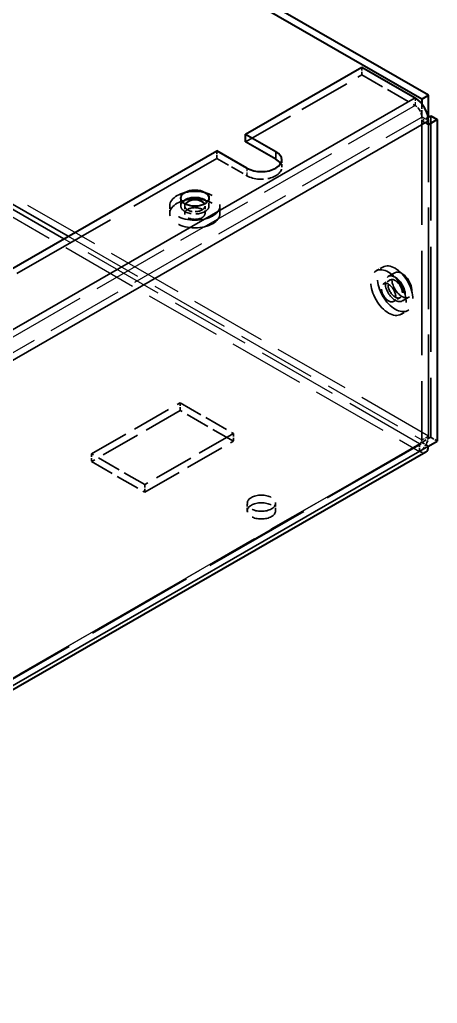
# Model space of a CAD drawing. Header units: millimetres. Extents: x 0 to 1188, y 0 to 840.
# Drawn here: x 1084 to 1117.3, y 631.4 to 709.9 of the extents above; entities that cross this region are included whole.
import ezdxf

# ---------------------------------------------------------------- set-up
doc = ezdxf.new("R2010")
doc.units = ezdxf.units.MM
doc.header["$LTSCALE"] = 2
doc.linetypes.add('DASHED', pattern=[0.2067, 0.1654, -0.0413])
for name, color, linetype, lineweight in [('가려진 것(ISO)', 2, 'DASHED', 35), ('가려진 좁은 것(ISO)', 2, 'DASHED', 25), ('가시적인 것(ISO)', 3, 'Continuous', 40), ('가시적인 좁은 것(ISO)', 3, 'Continuous', 35)]:
    doc.layers.add(name, color=color, linetype=linetype, lineweight=lineweight)

msp = doc.modelspace()

# ---------------------------------------------------------------- linework, layer by layer
at = {"layer": '가려진 것(ISO)', "ltscale": 12.499472}
msp.add_line((1102.056, 700.121), (1111.337, 705.466), dxfattribs=at)
at = {"layer": '가려진 것(ISO)', "ltscale": 0.714161}
for p, q in [((1111.337, 705.466), (1111.337, 706.079)), ((1116.11, 701.797), (1116.64, 701.492)), ((1099.758, 699.411), (1099.758, 698.798)), ((1104.936, 698.688), (1104.936, 698.075)), ((1096.883, 695.021), (1096.883, 695.634)), ((1099.133, 695.021), (1099.133, 695.634)), ((1096.008, 695.021), (1096.008, 694.408)), ((1097.197, 694.408), (1097.197, 695.021)), ((1098.818, 694.408), (1098.818, 695.021)), ((1100.008, 695.021), (1100.008, 694.408)), ((1112.99, 690.138), (1112.46, 689.832)), ((1113.054, 688.801), (1113.584, 689.107)), ((1113.957, 689.685), (1113.427, 689.379)), ((1113.863, 687.397), (1114.393, 687.702)), ((1115.08, 687.735), (1114.55, 687.43)), ((1114.986, 686.671), (1114.456, 686.366)), ((1096.841, 679.302), (1096.841, 678.689)), ((1101.084, 676.859), (1101.084, 676.245)), ((1117.347, 676.249), (1116.817, 676.554)), ((1115.933, 676.044), (1115.933, 675.431)), ((1116.11, 676.147), (1116.64, 675.841)), ((1089.77, 675.23), (1089.77, 674.617)), ((1094.013, 672.787), (1094.013, 672.173)), ((1102.186, 670.687), (1102.186, 671.3)), ((1104.436, 670.687), (1104.436, 671.3))]:
    msp.add_line(p, q, dxfattribs=at)
at = {"layer": '가려진 것(ISO)', "ltscale": 5.71399}
for p, q in [((1111.337, 705.466), (1115.579, 703.022)), ((1096.841, 679.302), (1101.084, 676.859)), ((1101.084, 676.245), (1096.841, 678.689)), ((1094.013, 672.787), (1089.77, 675.23)), ((1089.77, 674.617), (1094.013, 672.173))]:
    msp.add_line(p, q, dxfattribs=at)
at = {"layer": '가려진 것(ISO)', "ltscale": 1.237037}
msp.add_line((1116.11, 703.166), (1116.11, 702.104), dxfattribs=at)
at = {"layer": '가려진 것(ISO)', "ltscale": 0.357031}
msp.add_line((1116.11, 702.104), (1116.11, 701.797), dxfattribs=at)
at = {"layer": '가려진 것(ISO)', "ltscale": 0.678193}
msp.add_line((1116.11, 701.797), (1116.613, 702.087), dxfattribs=at)
at = {"layer": '가려진 것(ISO)', "ltscale": 25.097536}
msp.add_line((1116.11, 701.797), (1116.11, 676.35), dxfattribs=at)
at = {"layer": '가려진 것(ISO)', "ltscale": 0.354274}
msp.add_line((1116.64, 701.799), (1116.64, 702.103), dxfattribs=at)
at = {"layer": '가려진 것(ISO)', "ltscale": 24.495131}
msp.add_line((1116.64, 676.656), (1116.64, 701.492), dxfattribs=at)
at = {"layer": '가려진 것(ISO)', "ltscale": 25.29834}
msp.add_line((1116.817, 702.205), (1116.817, 676.554), dxfattribs=at)
at = {"layer": '가려진 것(ISO)', "ltscale": 26.00387}
msp.add_line((1046.548, 668.156), (1099.758, 698.798), dxfattribs=at)
at = {"layer": '가려진 것(ISO)', "ltscale": 3.237884}
msp.add_line((1099.758, 698.798), (1102.162, 697.413), dxfattribs=at)
at = {"layer": '가려진 것(ISO)', "ltscale": 9.523383}
for p, q in [((1089.77, 675.23), (1096.841, 679.302)), ((1096.841, 678.689), (1089.77, 674.617)), ((1101.084, 676.859), (1094.013, 672.787)), ((1094.013, 672.173), (1101.084, 676.245))]:
    msp.add_line(p, q, dxfattribs=at)
at = {"layer": '가려진 것(ISO)', "ltscale": 0.952248}
msp.add_line((1116.817, 676.554), (1116.11, 676.147), dxfattribs=at)
at = {"layer": '가려진 것(ISO)', "ltscale": 26.124819}
msp.add_line((1116.058, 676.032), (1039.69, 632.055), dxfattribs=at)
at = {"layer": '가려진 것(ISO)', "ltscale": 1.121859}
msp.add_ellipse((1115.579, 702.409), major_axis=(0.374, -0.65), ratio=0.578093, start_param=0.787332, end_param=2.358128, dxfattribs=at)
at = {"layer": '가려진 것(ISO)', "ltscale": 4.162821}
msp.add_ellipse((1103.311, 698.075), major_axis=(1.625, 0), ratio=0.575862, start_param=3.926991, end_param=6.61697, dxfattribs=at)
at = {"layer": '가려진 것(ISO)', "ltscale": 11.967462}
for centre, major_axis, ratio in [((1098.008, 695.021), (-2, 0), 0.575862), ((1098.008, 694.408), (-2, 0), 0.575862), ((1113.458, 688.099), (-0.998, 1.733), 0.578093), ((1113.988, 688.404), (-0.998, 1.733), 0.578093)]:
    msp.add_ellipse(centre, major_axis=major_axis, ratio=ratio, dxfattribs=at)
at = {"layer": '가려진 것(ISO)', "ltscale": 4.422073}
msp.add_ellipse((1098.008, 695.021), major_axis=(-1.125, 0), ratio=0.575862, start_param=5.79023, end_param=9.917733, dxfattribs=at)
at = {"layer": '가려진 것(ISO)', "ltscale": 2.901975}
msp.add_ellipse((1098.008, 695.021), major_axis=(0.811, 0), ratio=0.575862, start_param=2.83251, end_param=6.592268, dxfattribs=at)
at = {"layer": '가려진 것(ISO)', "ltscale": 4.849754}
for centre, major_axis, ratio in [((1098.008, 694.408), (-0.81, 0), 0.575862), ((1113.458, 688.099), (-0.404, 0.702), 0.578093), ((1113.988, 688.404), (-0.404, 0.702), 0.578093)]:
    msp.add_ellipse(centre, major_axis=major_axis, ratio=ratio, dxfattribs=at)
at = {"layer": '가려진 것(ISO)', "ltscale": 6.731654}
for centre, major_axis, ratio in [((1114.519, 688.71), (-0.561, 0.975), 0.578093), ((1113.988, 688.404), (-0.561, 0.975), 0.578093), ((1103.311, 671.3), (-1.125, 0), 0.575862), ((1103.311, 670.687), (-1.125, 0), 0.575862)]:
    msp.add_ellipse(centre, major_axis=major_axis, ratio=ratio, dxfattribs=at)
at = {"layer": '가려진 것(ISO)', "ltscale": 1.495845}
msp.add_ellipse((1115.933, 676.249), major_axis=(0.499, 0.867), ratio=0.578093, start_param=3.925057, end_param=5.495853, dxfattribs=at)
at = {"layer": '가려진 것(ISO)', "ltscale": 0.373886}
for major_axis, start_param, end_param in [((-0.125, -0.217), 0.783464, 2.354261), ((0.125, -0.217), 5.499721, 7.070517)]:
    msp.add_ellipse((1115.933, 676.249), major_axis=major_axis, ratio=0.578093, start_param=start_param, end_param=end_param, dxfattribs=at)
at = {"layer": '가려진 것(ISO)', "ltscale": 0.746031}
msp.add_ellipse((1115.933, 676.249), major_axis=(0.499, -0.867), ratio=0.578093, start_param=5.499721, end_param=6.283185, dxfattribs=at)
at = {"layer": '가려진 좁은 것(ISO)', "ltscale": 18.58082}
for p, q in [((1116.64, 676.656), (1035.167, 723.573)), ((1034.46, 722.348), (1115.933, 675.431))]:
    msp.add_line(p, q, dxfattribs=at)
at = {"layer": '가려진 좁은 것(ISO)', "ltscale": 0.714161}
for p, q in [((1115.579, 703.636), (1115.579, 703.022)), ((1116.64, 701.799), (1116.11, 702.104)), ((1102.162, 698.027), (1102.162, 697.413)), ((1116.11, 676.35), (1116.64, 676.656))]:
    msp.add_line(p, q, dxfattribs=at)
at = {"layer": '가려진 좁은 것(ISO)', "ltscale": 18.660585}
for p, q in [((1115.579, 703.022), (1039.212, 659.045)), ((1039.742, 658.127), (1116.11, 702.104)), ((1039.565, 632.067), (1115.933, 676.044)), ((1116.11, 676.147), (1039.742, 632.17)), ((1115.933, 675.431), (1039.565, 631.454))]:
    msp.add_line(p, q, dxfattribs=at)
at = {"layer": '가려진 좁은 것(ISO)', "ltscale": 19.414518}
msp.add_line((1115.933, 676.044), (1087.557, 692.385), dxfattribs=at)
at = {"layer": '가려진 좁은 것(ISO)', "ltscale": 19.293102}
msp.add_line((1087.911, 692.589), (1116.11, 676.35), dxfattribs=at)
at = {"layer": '가시적인 것(ISO)'}
for p, q in [((1116.11, 703.534), (1034.637, 750.451)), ((1116.64, 703.839), (1035.167, 750.756)), ((1102.056, 700.734), (1111.337, 706.079)), ((1111.337, 706.079), (1115.579, 703.636)), ((1116.11, 703.534), (1116.64, 703.839)), ((1116.64, 702.103), (1116.64, 703.839)), ((1116.11, 703.534), (1116.11, 703.166)), ((1116.613, 702.087), (1116.817, 702.205)), ((1117.347, 701.899), (1116.64, 701.492)), ((1116.64, 701.492), (1116.64, 701.799)), ((1116.817, 702.205), (1117.347, 701.899)), ((1117.347, 701.899), (1117.347, 676.249)), ((1102.056, 700.121), (1102.056, 700.734)), ((1102.056, 700.734), (1104.46, 699.35)), ((1104.46, 698.737), (1102.056, 700.121)), ((1046.548, 668.77), (1099.758, 699.411)), ((1102.162, 698.027), (1099.758, 699.411)), ((1116.64, 675.841), (1117.347, 676.249)), ((1116.432, 675.382), (1040.064, 631.405))]:
    msp.add_line(p, q, dxfattribs=at)
for centre, major_axis, ratio, start_param, end_param in [((1115.579, 702.409), (0.749, -1.3), 0.578093, 0.787332, 2.358128), ((1103.311, 698.688), (1.625, 0), 0.575862, 3.926991, 7.068583), ((1103.311, 698.075), (1.625, 0), 0.575862, 0.333785, 0.785398), ((1098.008, 695.021), (-1.125, 0), 0.575862, 3.634548, 5.79023), ((1098.008, 695.021), (-0.81, 0), 0.575862, 3.450675, 5.974103), ((1115.933, 676.249), (0.499, -0.867), 0.578093, 0, 0.787332)]:
    msp.add_ellipse(centre, major_axis=major_axis, ratio=ratio, start_param=start_param, end_param=end_param, dxfattribs=at)
msp.add_ellipse((1098.008, 695.634), major_axis=(-1.125, 0), ratio=0.575862, dxfattribs=at)
at = {"layer": '가시적인 좁은 것(ISO)'}
for p, q in [((1087.557, 692.385), (1034.46, 722.961)), ((1034.637, 723.267), (1087.911, 692.589)), ((1039.212, 659.659), (1115.579, 703.636)), ((1116.64, 701.799), (1040.273, 657.821)), ((1104.46, 699.35), (1104.46, 698.737)), ((1040.273, 631.864), (1116.64, 675.841))]:
    msp.add_line(p, q, dxfattribs=at)

doc.saveas('drawing.dxf')
